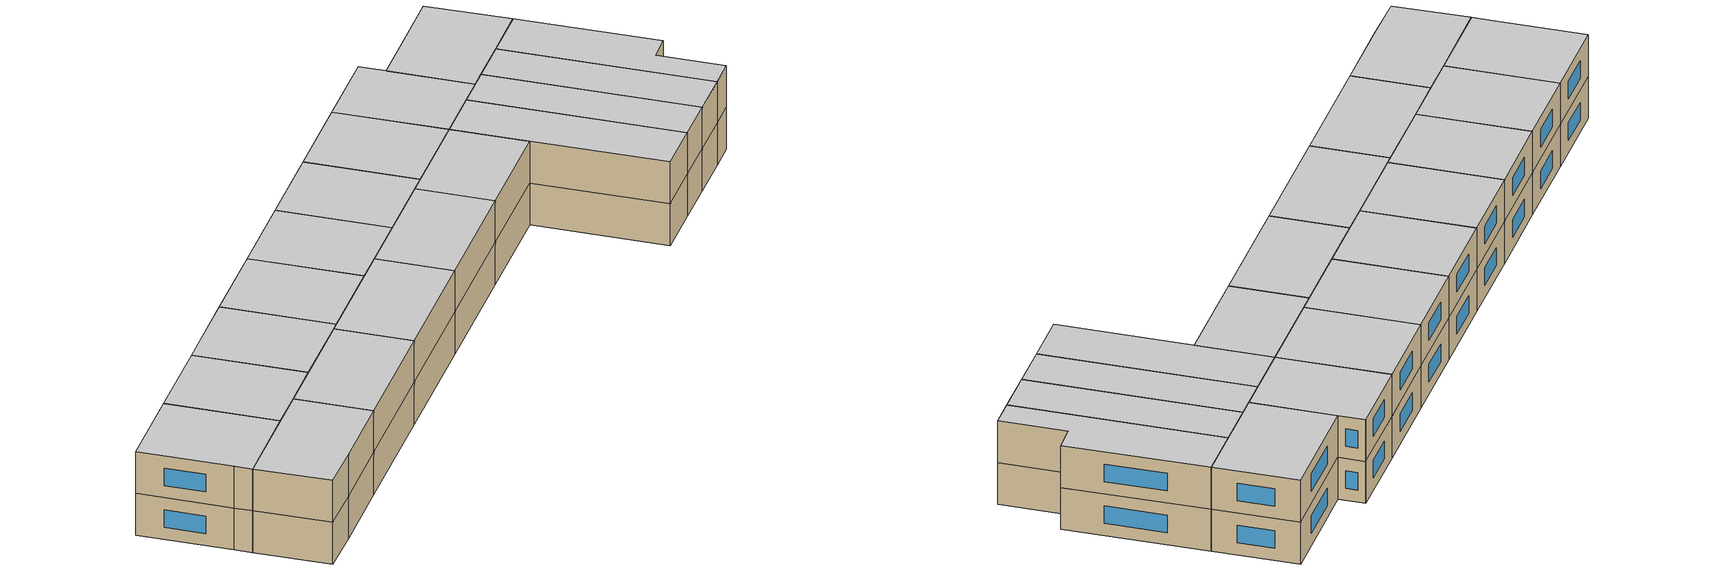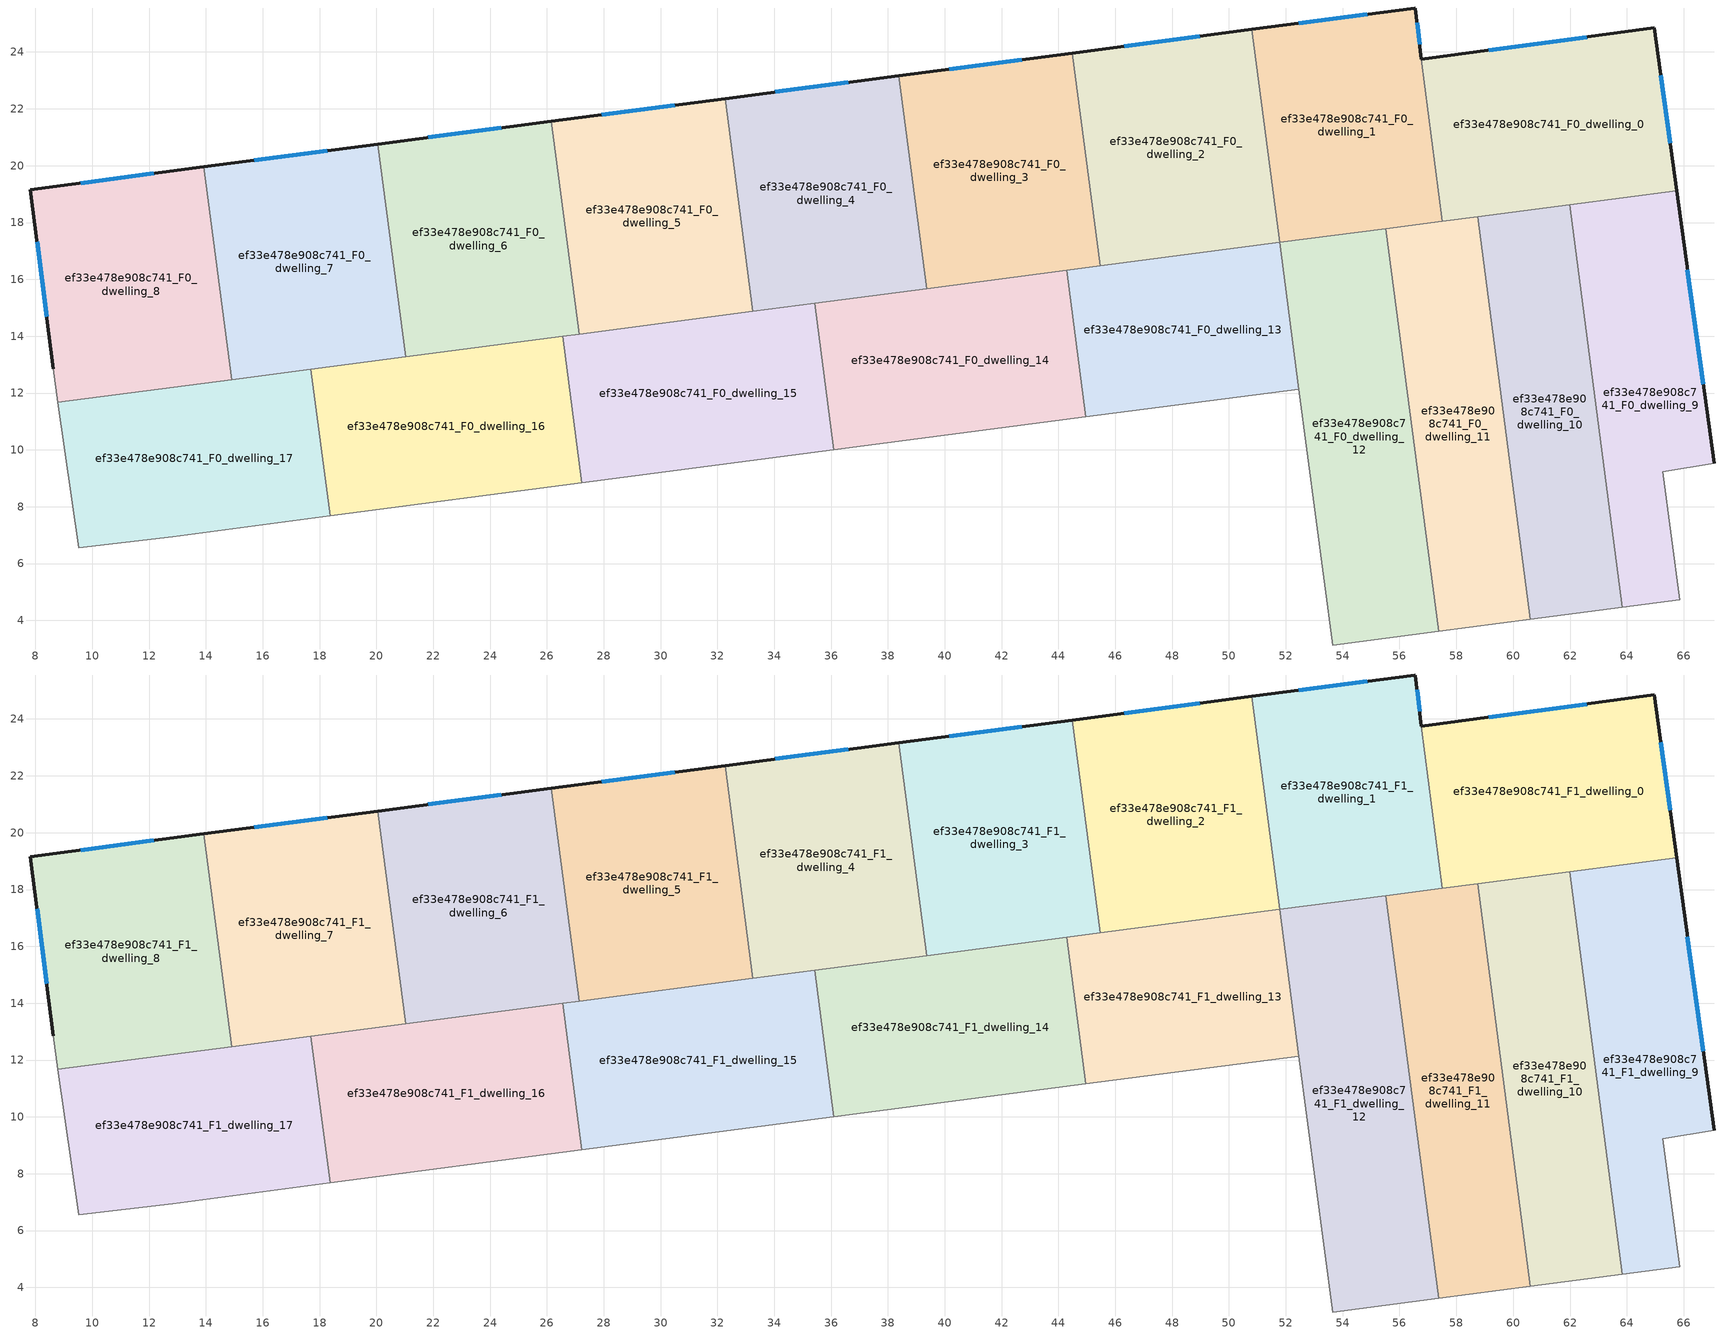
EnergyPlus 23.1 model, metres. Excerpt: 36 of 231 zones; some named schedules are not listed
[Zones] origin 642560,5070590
ef33e478e908c741_F0_dwelling_0
 floor ground (EU_floor_Construction): 64.97,24.84 65.75,19.12 57.51,18.05 56.76,23.75 z0
 wall outside (EU_wall_Construction): 65.75,19.12 64.97,24.84 56.76,23.75 z0:3
 wall to ef33e478e908c741_F0_dwelling_1 (EU_wall_Construction): 56.76,23.75 57.51,18.05 z0:3
 wall to ef33e478e908c741_F0_dwelling_9 (EU_wall_Construction): 61.98,18.63 65.75,19.12 z0:3
 wall to ef33e478e908c741_F0_dwelling_10 (EU_wall_Construction): 58.75,18.21 61.98,18.63 z0:3
 wall to ef33e478e908c741_F0_dwelling_11 (EU_wall_Construction): 57.51,18.05 58.75,18.21 z0:3
 window (EU_Window_Construction): 62.59,24.53 59.14,24.07 / 65.53,20.78 65.2,23.19 z0.87:2.13
ef33e478e908c741_F0_dwelling_1
 floor ground (EU_floor_Construction): 56.56,25.55 56.76,23.75 57.51,18.05 51.78,17.3 50.8,24.79 56.53,25.54 z0
 wall outside (EU_wall_Construction): 56.76,23.75 56.56,25.55 56.53,25.54 50.8,24.79 z0:3
 wall to ef33e478e908c741_F0_dwelling_2 (EU_wall_Construction): 50.8,24.79 51.78,17.3 z0:3
 wall to ef33e478e908c741_F0_dwelling_12 (EU_wall_Construction): 51.78,17.3 55.52,17.79 z0:3
 wall to ef33e478e908c741_F0_dwelling_11 (EU_wall_Construction): 55.52,17.79 57.51,18.05 z0:3
 window (EU_Window_Construction): 54.87,25.33 52.46,25.01 / 56.71,24.27 56.62,25.03 z0.87:2.13
ef33e478e908c741_F0_dwelling_10
 floor ground (EU_floor_Construction): 61.98,18.63 63.84,4.46 60.61,4.04 58.75,18.21 z0
 wall to ef33e478e908c741_F0_dwelling_9 (EU_wall_Construction): 63.84,4.46 61.98,18.63 z0:3
 wall adiabatic (EU_wall_Construction): 60.61,4.04 63.84,4.46 z0:3
 wall to ef33e478e908c741_F0_dwelling_11 (EU_wall_Construction): 58.75,18.21 60.61,4.04 z0:3
ef33e478e908c741_F0_dwelling_11
 floor ground (EU_floor_Construction): 58.75,18.21 60.61,4.04 57.38,3.62 55.52,17.79 z0
 wall adiabatic (EU_wall_Construction): 57.38,3.62 60.61,4.04 z0:3
 wall to ef33e478e908c741_F0_dwelling_12 (EU_wall_Construction): 55.52,17.79 57.38,3.62 z0:3
ef33e478e908c741_F0_dwelling_12
 floor ground (EU_floor_Construction): 55.52,17.79 57.38,3.62 53.66,3.13 52.46,12.14 51.78,17.3 z0
 wall adiabatic (EU_wall_Construction): 52.46,12.14 53.66,3.13 57.38,3.62 z0:3
 wall to ef33e478e908c741_F0_dwelling_13 (EU_wall_Construction): 51.78,17.3 52.46,12.14 z0:3
ef33e478e908c741_F0_dwelling_13
 floor ground (EU_floor_Construction): 51.78,17.3 52.46,12.14 44.96,11.16 44.29,16.32 z0
 wall adiabatic (EU_wall_Construction): 44.96,11.16 52.46,12.14 z0:3
 wall to ef33e478e908c741_F0_dwelling_14 (EU_wall_Construction): 44.29,16.32 44.96,11.16 z0:3
 wall to ef33e478e908c741_F0_dwelling_2 (EU_wall_Construction): 51.78,17.3 45.47,16.47 z0:3
 wall to ef33e478e908c741_F0_dwelling_3 (EU_wall_Construction): 45.47,16.47 44.29,16.32 z0:3
ef33e478e908c741_F0_dwelling_14
 floor ground (EU_floor_Construction): 44.29,16.32 44.96,11.16 36.1,10 35.42,15.16 z0
 wall adiabatic (EU_wall_Construction): 36.1,10 44.96,11.16 z0:3
 wall to ef33e478e908c741_F0_dwelling_15 (EU_wall_Construction): 35.42,15.16 36.1,10 z0:3
 wall to ef33e478e908c741_F0_dwelling_3 (EU_wall_Construction): 44.29,16.32 39.36,15.67 z0:3
 wall to ef33e478e908c741_F0_dwelling_4 (EU_wall_Construction): 39.36,15.67 35.42,15.16 z0:3
ef33e478e908c741_F0_dwelling_15
 floor ground (EU_floor_Construction): 35.42,15.16 36.1,10 27.23,8.83 26.56,14 z0
 wall adiabatic (EU_wall_Construction): 27.23,8.83 36.1,10 z0:3
 wall to ef33e478e908c741_F0_dwelling_16 (EU_wall_Construction): 26.56,14 27.23,8.83 z0:3
 wall to ef33e478e908c741_F0_dwelling_5 (EU_wall_Construction): 33.25,14.87 27.14,14.07 z0:3
 wall to ef33e478e908c741_F0_dwelling_6 (EU_wall_Construction): 27.14,14.07 26.56,14 z0:3
 wall to ef33e478e908c741_F0_dwelling_4 (EU_wall_Construction): 35.42,15.16 33.25,14.87 z0:3
ef33e478e908c741_F0_dwelling_16
 floor ground (EU_floor_Construction): 26.56,14 27.23,8.83 18.37,7.67 17.69,12.84 z0
 wall adiabatic (EU_wall_Construction): 18.37,7.67 27.23,8.83 z0:3
 wall to ef33e478e908c741_F0_dwelling_17 (EU_wall_Construction): 17.69,12.84 18.37,7.67 z0:3
 wall to ef33e478e908c741_F0_dwelling_6 (EU_wall_Construction): 26.56,14 21.02,13.27 z0:3
 wall to ef33e478e908c741_F0_dwelling_7 (EU_wall_Construction): 21.02,13.27 17.69,12.84 z0:3
ef33e478e908c741_F0_dwelling_17
 floor ground (EU_floor_Construction): 17.69,12.84 18.37,7.67 12.83,6.95 9.53,6.55 8.79,11.67 z0
 wall adiabatic (EU_wall_Construction): 8.79,11.67 9.53,6.55 12.83,6.95 18.37,7.67 z0:3
 wall to ef33e478e908c741_F0_dwelling_8 (EU_wall_Construction): 14.91,12.47 8.79,11.67 z0:3
 wall to ef33e478e908c741_F0_dwelling_7 (EU_wall_Construction): 17.69,12.84 14.91,12.47 z0:3
ef33e478e908c741_F0_dwelling_2
 floor ground (EU_floor_Construction): 50.8,24.79 51.78,17.3 45.47,16.47 44.49,23.96 z0
 wall outside (EU_wall_Construction): 50.8,24.79 44.49,23.96 z0:3
 wall to ef33e478e908c741_F0_dwelling_3 (EU_wall_Construction): 44.49,23.96 45.47,16.47 z0:3
 window (EU_Window_Construction): 48.97,24.55 46.32,24.2 z0.87:2.13
ef33e478e908c741_F0_dwelling_3
 floor ground (EU_floor_Construction): 44.49,23.96 45.47,16.47 39.36,15.67 38.38,23.16 z0
 wall outside (EU_wall_Construction): 44.49,23.96 38.38,23.16 z0:3
 wall to ef33e478e908c741_F0_dwelling_4 (EU_wall_Construction): 38.38,23.16 39.36,15.67 z0:3
 window (EU_Window_Construction): 42.72,23.73 40.15,23.4 z0.87:2.13
ef33e478e908c741_F0_dwelling_4
 floor ground (EU_floor_Construction): 38.38,23.16 39.36,15.67 33.25,14.87 32.27,22.36 z0
 wall outside (EU_wall_Construction): 38.38,23.16 32.27,22.36 z0:3
 wall to ef33e478e908c741_F0_dwelling_5 (EU_wall_Construction): 32.27,22.36 33.25,14.87 z0:3
 window (EU_Window_Construction): 36.61,22.93 34.04,22.59 z0.87:2.13
ef33e478e908c741_F0_dwelling_5
 floor ground (EU_floor_Construction): 32.27,22.36 33.25,14.87 27.14,14.07 26.16,21.56 z0
 wall outside (EU_wall_Construction): 32.27,22.36 26.16,21.56 z0:3
 wall to ef33e478e908c741_F0_dwelling_6 (EU_wall_Construction): 26.16,21.56 27.14,14.07 z0:3
 window (EU_Window_Construction): 30.5,22.13 27.93,21.79 z0.87:2.13
ef33e478e908c741_F0_dwelling_6
 floor ground (EU_floor_Construction): 26.16,21.56 27.14,14.07 21.02,13.27 20.05,20.76 z0
 wall outside (EU_wall_Construction): 26.16,21.56 20.05,20.76 z0:3
 wall to ef33e478e908c741_F0_dwelling_7 (EU_wall_Construction): 20.05,20.76 21.02,13.27 z0:3
 window (EU_Window_Construction): 24.39,21.33 21.82,20.99 z0.87:2.13
ef33e478e908c741_F0_dwelling_7
 floor ground (EU_floor_Construction): 20.05,20.76 21.02,13.27 14.91,12.47 13.93,19.96 z0
 wall outside (EU_wall_Construction): 20.05,20.76 13.93,19.96 z0:3
 wall to ef33e478e908c741_F0_dwelling_8 (EU_wall_Construction): 13.93,19.96 14.91,12.47 z0:3
 window (EU_Window_Construction): 18.27,20.53 15.7,20.19 z0.87:2.13
ef33e478e908c741_F0_dwelling_8
 floor ground (EU_floor_Construction): 13.93,19.96 14.91,12.47 8.79,11.67 8.63,12.85 7.83,19.16 z0
 wall outside (EU_wall_Construction): 13.93,19.96 7.83,19.16 8.63,12.85 z0:3
 wall adiabatic (EU_wall_Construction): 8.63,12.85 8.79,11.67 z0:3
 window (EU_Window_Construction): 12.16,19.73 9.6,19.39 / 8.06,17.33 8.39,14.68 z0.87:2.13
ef33e478e908c741_F0_dwelling_9
 floor ground (EU_floor_Construction): 65.75,19.12 67.07,9.53 65.27,9.23 65.86,4.73 63.84,4.46 61.98,18.63 z0
 wall outside (EU_wall_Construction): 67.07,9.53 65.75,19.12 z0:3
 wall adiabatic (EU_wall_Construction): 63.84,4.46 65.86,4.73 65.27,9.23 67.07,9.53 z0:3
 window (EU_Window_Construction): 66.69,12.31 66.13,16.34 z0.87:2.13
ef33e478e908c741_F1_dwelling_0
 floor to ef33e478e908c741_F0_dwelling_0 (EU_floor_Construction): 64.97,24.84 65.75,19.12 57.51,18.05 56.76,23.75 z3
 wall outside (EU_wall_Construction): 65.75,19.12 64.97,24.84 56.76,23.75 z3:6
 wall to ef33e478e908c741_F1_dwelling_1 (EU_wall_Construction): 56.76,23.75 57.51,18.05 z3:6
 wall to ef33e478e908c741_F1_dwelling_9 (EU_wall_Construction): 61.98,18.63 65.75,19.12 z3:6
 wall to ef33e478e908c741_F1_dwelling_10 (EU_wall_Construction): 58.75,18.21 61.98,18.63 z3:6
 wall to ef33e478e908c741_F1_dwelling_11 (EU_wall_Construction): 57.51,18.05 58.75,18.21 z3:6
 window (EU_Window_Construction): 62.59,24.53 59.14,24.07 / 65.53,20.78 65.2,23.19 z3.87:5.13
 ceiling to ef33e478e908c741_F2_dwelling_0 (EU_floor_Construction): 65.75,19.12 64.97,24.84 56.76,23.75 57.51,18.05 z6
ef33e478e908c741_F1_dwelling_1
 floor to ef33e478e908c741_F0_dwelling_1 (EU_floor_Construction): 56.56,25.55 56.76,23.75 57.51,18.05 51.78,17.3 50.8,24.79 56.53,25.54 z3
 wall outside (EU_wall_Construction): 56.76,23.75 56.56,25.55 56.53,25.54 50.8,24.79 z3:6
 wall to ef33e478e908c741_F1_dwelling_2 (EU_wall_Construction): 50.8,24.79 51.78,17.3 z3:6
 wall to ef33e478e908c741_F1_dwelling_12 (EU_wall_Construction): 51.78,17.3 55.52,17.79 z3:6
 wall to ef33e478e908c741_F1_dwelling_11 (EU_wall_Construction): 55.52,17.79 57.51,18.05 z3:6
 window (EU_Window_Construction): 54.87,25.33 52.46,25.01 / 56.71,24.27 56.62,25.03 z3.87:5.13
 ceiling to ef33e478e908c741_F2_dwelling_1 (EU_floor_Construction): 57.51,18.05 56.76,23.75 56.56,25.55 56.53,25.54 50.8,24.79 51.78,17.3 z6
ef33e478e908c741_F1_dwelling_10
 floor to ef33e478e908c741_F0_dwelling_10 (EU_floor_Construction): 61.98,18.63 63.84,4.46 60.61,4.04 58.75,18.21 z3
 wall to ef33e478e908c741_F1_dwelling_9 (EU_wall_Construction): 63.84,4.46 61.98,18.63 z3:6
 wall adiabatic (EU_wall_Construction): 60.61,4.04 63.84,4.46 z3:6
 wall to ef33e478e908c741_F1_dwelling_11 (EU_wall_Construction): 58.75,18.21 60.61,4.04 z3:6
 ceiling to ef33e478e908c741_F2_dwelling_10 (EU_floor_Construction): 63.84,4.46 61.98,18.63 58.75,18.21 60.61,4.04 z6
ef33e478e908c741_F1_dwelling_11
 floor to ef33e478e908c741_F0_dwelling_11 (EU_floor_Construction): 58.75,18.21 60.61,4.04 57.38,3.62 55.52,17.79 z3
 wall adiabatic (EU_wall_Construction): 57.38,3.62 60.61,4.04 z3:6
 wall to ef33e478e908c741_F1_dwelling_12 (EU_wall_Construction): 55.52,17.79 57.38,3.62 z3:6
 ceiling to ef33e478e908c741_F2_dwelling_11 (EU_floor_Construction): 60.61,4.04 58.75,18.21 55.52,17.79 57.38,3.62 z6
ef33e478e908c741_F1_dwelling_12
 floor to ef33e478e908c741_F0_dwelling_12 (EU_floor_Construction): 55.52,17.79 57.38,3.62 53.66,3.13 52.46,12.14 51.78,17.3 z3
 wall adiabatic (EU_wall_Construction): 52.46,12.14 53.66,3.13 57.38,3.62 z3:6
 wall to ef33e478e908c741_F1_dwelling_13 (EU_wall_Construction): 51.78,17.3 52.46,12.14 z3:6
 ceiling to ef33e478e908c741_F2_dwelling_12 (EU_floor_Construction): 57.38,3.62 55.52,17.79 51.78,17.3 52.46,12.14 53.66,3.13 z6
ef33e478e908c741_F1_dwelling_13
 floor to ef33e478e908c741_F0_dwelling_13 (EU_floor_Construction): 51.78,17.3 52.46,12.14 44.96,11.16 44.29,16.32 z3
 wall adiabatic (EU_wall_Construction): 44.96,11.16 52.46,12.14 z3:6
 wall to ef33e478e908c741_F1_dwelling_14 (EU_wall_Construction): 44.29,16.32 44.96,11.16 z3:6
 wall to ef33e478e908c741_F1_dwelling_2 (EU_wall_Construction): 51.78,17.3 45.47,16.47 z3:6
 wall to ef33e478e908c741_F1_dwelling_3 (EU_wall_Construction): 45.47,16.47 44.29,16.32 z3:6
 ceiling to ef33e478e908c741_F2_dwelling_13 (EU_floor_Construction): 52.46,12.14 51.78,17.3 44.29,16.32 44.96,11.16 z6
ef33e478e908c741_F1_dwelling_14
 floor to ef33e478e908c741_F0_dwelling_14 (EU_floor_Construction): 44.29,16.32 44.96,11.16 36.1,10 35.42,15.16 z3
 wall adiabatic (EU_wall_Construction): 36.1,10 44.96,11.16 z3:6
 wall to ef33e478e908c741_F1_dwelling_15 (EU_wall_Construction): 35.42,15.16 36.1,10 z3:6
 wall to ef33e478e908c741_F1_dwelling_3 (EU_wall_Construction): 44.29,16.32 39.36,15.67 z3:6
 wall to ef33e478e908c741_F1_dwelling_4 (EU_wall_Construction): 39.36,15.67 35.42,15.16 z3:6
 ceiling to ef33e478e908c741_F2_dwelling_14 (EU_floor_Construction): 44.96,11.16 44.29,16.32 35.42,15.16 36.1,10 z6
ef33e478e908c741_F1_dwelling_15
 floor to ef33e478e908c741_F0_dwelling_15 (EU_floor_Construction): 35.42,15.16 36.1,10 27.23,8.83 26.56,14 z3
 wall adiabatic (EU_wall_Construction): 27.23,8.83 36.1,10 z3:6
 wall to ef33e478e908c741_F1_dwelling_16 (EU_wall_Construction): 26.56,14 27.23,8.83 z3:6
 wall to ef33e478e908c741_F1_dwelling_5 (EU_wall_Construction): 33.25,14.87 27.14,14.07 z3:6
 wall to ef33e478e908c741_F1_dwelling_6 (EU_wall_Construction): 27.14,14.07 26.56,14 z3:6
 wall to ef33e478e908c741_F1_dwelling_4 (EU_wall_Construction): 35.42,15.16 33.25,14.87 z3:6
 ceiling to ef33e478e908c741_F2_dwelling_15 (EU_floor_Construction): 36.1,10 35.42,15.16 26.56,14 27.23,8.83 z6
ef33e478e908c741_F1_dwelling_16
 floor to ef33e478e908c741_F0_dwelling_16 (EU_floor_Construction): 26.56,14 27.23,8.83 18.37,7.67 17.69,12.84 z3
 wall adiabatic (EU_wall_Construction): 18.37,7.67 27.23,8.83 z3:6
 wall to ef33e478e908c741_F1_dwelling_17 (EU_wall_Construction): 17.69,12.84 18.37,7.67 z3:6
 wall to ef33e478e908c741_F1_dwelling_6 (EU_wall_Construction): 26.56,14 21.02,13.27 z3:6
 wall to ef33e478e908c741_F1_dwelling_7 (EU_wall_Construction): 21.02,13.27 17.69,12.84 z3:6
 ceiling to ef33e478e908c741_F2_dwelling_16 (EU_floor_Construction): 27.23,8.83 26.56,14 17.69,12.84 18.37,7.67 z6
ef33e478e908c741_F1_dwelling_17
 floor to ef33e478e908c741_F0_dwelling_17 (EU_floor_Construction): 17.69,12.84 18.37,7.67 12.83,6.95 9.53,6.55 8.79,11.67 z3
 wall adiabatic (EU_wall_Construction): 8.79,11.67 9.53,6.55 12.83,6.95 18.37,7.67 z3:6
 wall to ef33e478e908c741_F1_dwelling_8 (EU_wall_Construction): 14.91,12.47 8.79,11.67 z3:6
 wall to ef33e478e908c741_F1_dwelling_7 (EU_wall_Construction): 17.69,12.84 14.91,12.47 z3:6
 ceiling to ef33e478e908c741_F2_dwelling_17 (EU_floor_Construction): 18.37,7.67 17.69,12.84 8.79,11.67 9.53,6.55 12.83,6.95 z6
ef33e478e908c741_F1_dwelling_2
 floor to ef33e478e908c741_F0_dwelling_2 (EU_floor_Construction): 50.8,24.79 51.78,17.3 45.47,16.47 44.49,23.96 z3
 wall outside (EU_wall_Construction): 50.8,24.79 44.49,23.96 z3:6
 wall to ef33e478e908c741_F1_dwelling_3 (EU_wall_Construction): 44.49,23.96 45.47,16.47 z3:6
 window (EU_Window_Construction): 48.97,24.55 46.32,24.2 z3.87:5.13
 ceiling to ef33e478e908c741_F2_dwelling_2 (EU_floor_Construction): 51.78,17.3 50.8,24.79 44.49,23.96 45.47,16.47 z6
ef33e478e908c741_F1_dwelling_3
 floor to ef33e478e908c741_F0_dwelling_3 (EU_floor_Construction): 44.49,23.96 45.47,16.47 39.36,15.67 38.38,23.16 z3
 wall outside (EU_wall_Construction): 44.49,23.96 38.38,23.16 z3:6
 wall to ef33e478e908c741_F1_dwelling_4 (EU_wall_Construction): 38.38,23.16 39.36,15.67 z3:6
 window (EU_Window_Construction): 42.72,23.73 40.15,23.4 z3.87:5.13
 ceiling to ef33e478e908c741_F2_dwelling_3 (EU_floor_Construction): 45.47,16.47 44.49,23.96 38.38,23.16 39.36,15.67 z6
ef33e478e908c741_F1_dwelling_4
 floor to ef33e478e908c741_F0_dwelling_4 (EU_floor_Construction): 38.38,23.16 39.36,15.67 33.25,14.87 32.27,22.36 z3
 wall outside (EU_wall_Construction): 38.38,23.16 32.27,22.36 z3:6
 wall to ef33e478e908c741_F1_dwelling_5 (EU_wall_Construction): 32.27,22.36 33.25,14.87 z3:6
 window (EU_Window_Construction): 36.61,22.93 34.04,22.59 z3.87:5.13
 ceiling to ef33e478e908c741_F2_dwelling_4 (EU_floor_Construction): 39.36,15.67 38.38,23.16 32.27,22.36 33.25,14.87 z6
ef33e478e908c741_F1_dwelling_5
 floor to ef33e478e908c741_F0_dwelling_5 (EU_floor_Construction): 32.27,22.36 33.25,14.87 27.14,14.07 26.16,21.56 z3
 wall outside (EU_wall_Construction): 32.27,22.36 26.16,21.56 z3:6
 wall to ef33e478e908c741_F1_dwelling_6 (EU_wall_Construction): 26.16,21.56 27.14,14.07 z3:6
 window (EU_Window_Construction): 30.5,22.13 27.93,21.79 z3.87:5.13
 ceiling to ef33e478e908c741_F2_dwelling_5 (EU_floor_Construction): 33.25,14.87 32.27,22.36 26.16,21.56 27.14,14.07 z6
ef33e478e908c741_F1_dwelling_6
 floor to ef33e478e908c741_F0_dwelling_6 (EU_floor_Construction): 26.16,21.56 27.14,14.07 21.02,13.27 20.05,20.76 z3
 wall outside (EU_wall_Construction): 26.16,21.56 20.05,20.76 z3:6
 wall to ef33e478e908c741_F1_dwelling_7 (EU_wall_Construction): 20.05,20.76 21.02,13.27 z3:6
 window (EU_Window_Construction): 24.39,21.33 21.82,20.99 z3.87:5.13
 ceiling to ef33e478e908c741_F2_dwelling_6 (EU_floor_Construction): 27.14,14.07 26.16,21.56 20.05,20.76 21.02,13.27 z6
ef33e478e908c741_F1_dwelling_7
 floor to ef33e478e908c741_F0_dwelling_7 (EU_floor_Construction): 20.05,20.76 21.02,13.27 14.91,12.47 13.93,19.96 z3
 wall outside (EU_wall_Construction): 20.05,20.76 13.93,19.96 z3:6
 wall to ef33e478e908c741_F1_dwelling_8 (EU_wall_Construction): 13.93,19.96 14.91,12.47 z3:6
 window (EU_Window_Construction): 18.27,20.53 15.7,20.19 z3.87:5.13
 ceiling to ef33e478e908c741_F2_dwelling_7 (EU_floor_Construction): 21.02,13.27 20.05,20.76 13.93,19.96 14.91,12.47 z6
ef33e478e908c741_F1_dwelling_8
 floor to ef33e478e908c741_F0_dwelling_8 (EU_floor_Construction): 13.93,19.96 14.91,12.47 8.79,11.67 8.63,12.85 7.83,19.16 z3
 wall outside (EU_wall_Construction): 13.93,19.96 7.83,19.16 8.63,12.85 z3:6
 wall adiabatic (EU_wall_Construction): 8.63,12.85 8.79,11.67 z3:6
 window (EU_Window_Construction): 12.16,19.73 9.6,19.39 / 8.06,17.33 8.39,14.68 z3.87:5.13
 ceiling to ef33e478e908c741_F2_dwelling_8 (EU_floor_Construction): 14.91,12.47 13.93,19.96 7.83,19.16 8.63,12.85 8.79,11.67 z6
ef33e478e908c741_F1_dwelling_9
 floor to ef33e478e908c741_F0_dwelling_9 (EU_floor_Construction): 65.75,19.12 67.07,9.53 65.27,9.23 65.86,4.73 63.84,4.46 61.98,18.63 z3
 wall outside (EU_wall_Construction): 67.07,9.53 65.75,19.12 z3:6
 wall adiabatic (EU_wall_Construction): 63.84,4.46 65.86,4.73 65.27,9.23 67.07,9.53 z3:6
 window (EU_Window_Construction): 66.69,12.31 66.13,16.34 z3.87:5.13
 ceiling to ef33e478e908c741_F2_dwelling_9 (EU_floor_Construction): 65.86,4.73 65.27,9.23 67.07,9.53 65.75,19.12 61.98,18.63 63.84,4.46 z6
[Building]
EU S2 Campaign: North Axis=0; Terrain=City; Solar Distribution=FullExterior
[Site:Location]
Lyon-Bron: Latitude=45.75; Longitude=5; Time Zone=1; Elevation=198
[SizingPeriod:WeatherFileDays]
AnnualSizingPeriod: Begin Month=1; Begin Day of Month=1; End Month=12; End Day of Month=31; Day of Week for Start Day=Monday; Use Weather File Daylight Saving Period=No; Use Weather File Rain and Snow Indicators=No
[MATERIAL]
EU_InternalMass_Material: Roughness=MediumRough; Thickness=0.1; Conductivity=1; Density=1800; Specific Heat=900; Thermal Absorptance=0.9; Solar Absorptance=0.7; Visible Absorptance=0.7
[MATERIAL:NOMASS] Roughness=MediumRough; Thermal Absorptance=0.9; Solar Absorptance=0.7; Visible Absorptance=0.7
Name | Thermal Resistance
EU_wall_NoMass | 1.15691
EU_floor_NoMass | 1.78277
[WINDOWMATERIAL:SIMPLEGLAZINGSYSTEM]
EU_Window_SimpleGlazing: UFactor=2.71266; Solar Heat Gain Coefficient=0.75; Visible Transmittance=0.75
[CONSTRUCTION]
EU_wall_Construction: EU_wall_NoMass
EU_floor_Construction: EU_floor_NoMass
EU_Window_Construction: EU_Window_SimpleGlazing
EU_InternalMass_Construction: EU_InternalMass_Material
[ZONE] Type=1; Multiplier=1; Ceiling Height=autocalculate; Floor Area=autocalculate; Part of Total Floor Area=Yes
Name | Volume
ef33e478e908c741_F0_dwelling_0; ef33e478e908c741_F1_dwelling_0 | 143.422
ef33e478e908c741_F0_dwelling_1; ef33e478e908c741_F1_dwelling_1 | 131.086
ef33e478e908c741_F0_dwelling_10; ef33e478e908c741_F1_dwelling_10 | 139.622
ef33e478e908c741_F0_dwelling_11; ef33e478e908c741_F1_dwelling_11 | 139.666
ef33e478e908c741_F0_dwelling_12; ef33e478e908c741_F1_dwelling_12 | 161.384
ef33e478e908c741_F0_dwelling_13; ef33e478e908c741_F1_dwelling_13 | 117.94
ef33e478e908c741_F0_dwelling_14; ef33e478e908c741_F1_dwelling_14 | 139.639
ef33e478e908c741_F0_dwelling_15; ef33e478e908c741_F1_dwelling_15 | 139.651
ef33e478e908c741_F0_dwelling_16; ef33e478e908c741_F1_dwelling_16 | 139.64
ef33e478e908c741_F0_dwelling_17; ef33e478e908c741_F1_dwelling_17 | 139.644
ef33e478e908c741_F0_dwelling_2; ef33e478e908c741_F1_dwelling_2 | 144.415
ef33e478e908c741_F0_dwelling_3; ef33e478e908c741_F1_dwelling_3 | 139.658
ef33e478e908c741_F0_dwelling_4; ef33e478e908c741_F1_dwelling_4 | 139.632
ef33e478e908c741_F0_dwelling_5; ef33e478e908c741_F1_dwelling_5 | 139.638
ef33e478e908c741_F0_dwelling_6; ef33e478e908c741_F1_dwelling_6; ef33e478e908c741_F0_dwelling_7; ef33e478e908c741_F1_dwelling_7 | 139.646
ef33e478e908c741_F0_dwelling_8; ef33e478e908c741_F1_dwelling_8 | 139.653
ef33e478e908c741_F0_dwelling_9; ef33e478e908c741_F1_dwelling_9 | 139.655
[INTERNALMASS] Construction=EU_InternalMass_Construction
Name | Zone or ZoneList | Surface Area
ef33e478e908c741_F0_dwelling_0_EU_InternalMass | ef33e478e908c741_F0_dwelling_0 | 47.8076
ef33e478e908c741_F0_dwelling_1_EU_InternalMass | ef33e478e908c741_F0_dwelling_1 | 43.6956
ef33e478e908c741_F0_dwelling_2_EU_InternalMass | ef33e478e908c741_F0_dwelling_2 | 48.1387
ef33e478e908c741_F0_dwelling_3_EU_InternalMass | ef33e478e908c741_F0_dwelling_3 | 46.5526
ef33e478e908c741_F0_dwelling_4_EU_InternalMass | ef33e478e908c741_F0_dwelling_4 | 46.5438
ef33e478e908c741_F0_dwelling_5_EU_InternalMass | ef33e478e908c741_F0_dwelling_5 | 46.5459
ef33e478e908c741_F0_dwelling_6_EU_InternalMass | ef33e478e908c741_F0_dwelling_6 | 46.5487
ef33e478e908c741_F0_dwelling_7_EU_InternalMass | ef33e478e908c741_F0_dwelling_7 | 46.5488
ef33e478e908c741_F0_dwelling_8_EU_InternalMass | ef33e478e908c741_F0_dwelling_8 | 46.5511
ef33e478e908c741_F0_dwelling_9_EU_InternalMass | ef33e478e908c741_F0_dwelling_9 | 46.5516
ef33e478e908c741_F0_dwelling_10_EU_InternalMass | ef33e478e908c741_F0_dwelling_10 | 46.5407
ef33e478e908c741_F0_dwelling_11_EU_InternalMass | ef33e478e908c741_F0_dwelling_11 | 46.5549
ef33e478e908c741_F0_dwelling_12_EU_InternalMass | ef33e478e908c741_F0_dwelling_12 | 53.7947
ef33e478e908c741_F0_dwelling_13_EU_InternalMass | ef33e478e908c741_F0_dwelling_13 | 39.3134
ef33e478e908c741_F0_dwelling_14_EU_InternalMass | ef33e478e908c741_F0_dwelling_14 | 46.5467
ef33e478e908c741_F0_dwelling_15_EU_InternalMass | ef33e478e908c741_F0_dwelling_15 | 46.55
ef33e478e908c741_F0_dwelling_16_EU_InternalMass | ef33e478e908c741_F0_dwelling_16 | 46.5464
ef33e478e908c741_F0_dwelling_17_EU_InternalMass | ef33e478e908c741_F0_dwelling_17 | 46.5485
ef33e478e908c741_F1_dwelling_0_EU_InternalMass | ef33e478e908c741_F1_dwelling_0 | 47.8076
ef33e478e908c741_F1_dwelling_1_EU_InternalMass | ef33e478e908c741_F1_dwelling_1 | 43.6956
ef33e478e908c741_F1_dwelling_2_EU_InternalMass | ef33e478e908c741_F1_dwelling_2 | 48.1387
ef33e478e908c741_F1_dwelling_3_EU_InternalMass | ef33e478e908c741_F1_dwelling_3 | 46.5526
ef33e478e908c741_F1_dwelling_4_EU_InternalMass | ef33e478e908c741_F1_dwelling_4 | 46.5438
ef33e478e908c741_F1_dwelling_5_EU_InternalMass | ef33e478e908c741_F1_dwelling_5 | 46.5459
ef33e478e908c741_F1_dwelling_6_EU_InternalMass | ef33e478e908c741_F1_dwelling_6 | 46.5487
ef33e478e908c741_F1_dwelling_7_EU_InternalMass | ef33e478e908c741_F1_dwelling_7 | 46.5488
ef33e478e908c741_F1_dwelling_8_EU_InternalMass | ef33e478e908c741_F1_dwelling_8 | 46.5511
ef33e478e908c741_F1_dwelling_9_EU_InternalMass | ef33e478e908c741_F1_dwelling_9 | 46.5516
ef33e478e908c741_F1_dwelling_10_EU_InternalMass | ef33e478e908c741_F1_dwelling_10 | 46.5407
ef33e478e908c741_F1_dwelling_11_EU_InternalMass | ef33e478e908c741_F1_dwelling_11 | 46.5549
ef33e478e908c741_F1_dwelling_12_EU_InternalMass | ef33e478e908c741_F1_dwelling_12 | 53.7947
ef33e478e908c741_F1_dwelling_13_EU_InternalMass | ef33e478e908c741_F1_dwelling_13 | 39.3134
ef33e478e908c741_F1_dwelling_14_EU_InternalMass | ef33e478e908c741_F1_dwelling_14 | 46.5467
ef33e478e908c741_F1_dwelling_15_EU_InternalMass | ef33e478e908c741_F1_dwelling_15 | 46.55
ef33e478e908c741_F1_dwelling_16_EU_InternalMass | ef33e478e908c741_F1_dwelling_16 | 46.5464
ef33e478e908c741_F1_dwelling_17_EU_InternalMass | ef33e478e908c741_F1_dwelling_17 | 46.5485
[OTHEREQUIPMENT] Fuel Type=Electricity; Design Level Calculation Method=Watts/Area; Power per Zone Floor Area=1; Fraction Latent=0; Fraction Radiant=0; Fraction Lost=0; Carbon Dioxide Generation Rate=0; EndUse Subcategory=EU_Step8_InternalGains
Name | Zone or ZoneList or Space or SpaceList | Schedule
EU_Step8_InternalGain_ef33e478e908c741_F0_dwelling_0_f000 | ef33e478e908c741_F0_dwelling_0 | EU_Step8_GainSchedule_ef33e478e908c741_F0_dwelling_0_f000
EU_Step8_InternalGain_ef33e478e908c741_F0_dwelling_1_f000 | ef33e478e908c741_F0_dwelling_1 | EU_Step8_GainSchedule_ef33e478e908c741_F0_dwelling_1_f000
EU_Step8_InternalGain_ef33e478e908c741_F0_dwelling_2_f000 | ef33e478e908c741_F0_dwelling_2 | EU_Step8_GainSchedule_ef33e478e908c741_F0_dwelling_2_f000
EU_Step8_InternalGain_ef33e478e908c741_F0_dwelling_3_f000 | ef33e478e908c741_F0_dwelling_3 | EU_Step8_GainSchedule_ef33e478e908c741_F0_dwelling_3_f000
EU_Step8_InternalGain_ef33e478e908c741_F0_dwelling_4_f000 | ef33e478e908c741_F0_dwelling_4 | EU_Step8_GainSchedule_ef33e478e908c741_F0_dwelling_4_f000
EU_Step8_InternalGain_ef33e478e908c741_F0_dwelling_5_f000 | ef33e478e908c741_F0_dwelling_5 | EU_Step8_GainSchedule_ef33e478e908c741_F0_dwelling_5_f000
EU_Step8_InternalGain_ef33e478e908c741_F0_dwelling_6_f000 | ef33e478e908c741_F0_dwelling_6 | EU_Step8_GainSchedule_ef33e478e908c741_F0_dwelling_6_f000
EU_Step8_InternalGain_ef33e478e908c741_F0_dwelling_7_f000 | ef33e478e908c741_F0_dwelling_7 | EU_Step8_GainSchedule_ef33e478e908c741_F0_dwelling_7_f000
EU_Step8_InternalGain_ef33e478e908c741_F0_dwelling_8_f000 | ef33e478e908c741_F0_dwelling_8 | EU_Step8_GainSchedule_ef33e478e908c741_F0_dwelling_8_f000
EU_Step8_InternalGain_ef33e478e908c741_F0_dwelling_9_f000 | ef33e478e908c741_F0_dwelling_9 | EU_Step8_GainSchedule_ef33e478e908c741_F0_dwelling_9_f000
EU_Step8_InternalGain_ef33e478e908c741_F0_dwelling_10_f000 | ef33e478e908c741_F0_dwelling_10 | EU_Step8_GainSchedule_ef33e478e908c741_F0_dwelling_10_f000
EU_Step8_InternalGain_ef33e478e908c741_F0_dwelling_11_f000 | ef33e478e908c741_F0_dwelling_11 | EU_Step8_GainSchedule_ef33e478e908c741_F0_dwelling_11_f000
EU_Step8_InternalGain_ef33e478e908c741_F0_dwelling_12_f000 | ef33e478e908c741_F0_dwelling_12 | EU_Step8_GainSchedule_ef33e478e908c741_F0_dwelling_12_f000
EU_Step8_InternalGain_ef33e478e908c741_F0_dwelling_13_f000 | ef33e478e908c741_F0_dwelling_13 | EU_Step8_GainSchedule_ef33e478e908c741_F0_dwelling_13_f000
EU_Step8_InternalGain_ef33e478e908c741_F0_dwelling_14_f000 | ef33e478e908c741_F0_dwelling_14 | EU_Step8_GainSchedule_ef33e478e908c741_F0_dwelling_14_f000
EU_Step8_InternalGain_ef33e478e908c741_F0_dwelling_15_f000 | ef33e478e908c741_F0_dwelling_15 | EU_Step8_GainSchedule_ef33e478e908c741_F0_dwelling_15_f000
EU_Step8_InternalGain_ef33e478e908c741_F0_dwelling_16_f000 | ef33e478e908c741_F0_dwelling_16 | EU_Step8_GainSchedule_ef33e478e908c741_F0_dwelling_16_f000
EU_Step8_InternalGain_ef33e478e908c741_F0_dwelling_17_f000 | ef33e478e908c741_F0_dwelling_17 | EU_Step8_GainSchedule_ef33e478e908c741_F0_dwelling_17_f000
EU_Step8_InternalGain_ef33e478e908c741_F1_dwelling_0_f000 | ef33e478e908c741_F1_dwelling_0 | EU_Step8_GainSchedule_ef33e478e908c741_F1_dwelling_0_f000
EU_Step8_InternalGain_ef33e478e908c741_F1_dwelling_1_f000 | ef33e478e908c741_F1_dwelling_1 | EU_Step8_GainSchedule_ef33e478e908c741_F1_dwelling_1_f000
EU_Step8_InternalGain_ef33e478e908c741_F1_dwelling_2_f000 | ef33e478e908c741_F1_dwelling_2 | EU_Step8_GainSchedule_ef33e478e908c741_F1_dwelling_2_f000
EU_Step8_InternalGain_ef33e478e908c741_F1_dwelling_3_f000 | ef33e478e908c741_F1_dwelling_3 | EU_Step8_GainSchedule_ef33e478e908c741_F1_dwelling_3_f000
EU_Step8_InternalGain_ef33e478e908c741_F1_dwelling_4_f000 | ef33e478e908c741_F1_dwelling_4 | EU_Step8_GainSchedule_ef33e478e908c741_F1_dwelling_4_f000
EU_Step8_InternalGain_ef33e478e908c741_F1_dwelling_5_f000 | ef33e478e908c741_F1_dwelling_5 | EU_Step8_GainSchedule_ef33e478e908c741_F1_dwelling_5_f000
EU_Step8_InternalGain_ef33e478e908c741_F1_dwelling_6_f000 | ef33e478e908c741_F1_dwelling_6 | EU_Step8_GainSchedule_ef33e478e908c741_F1_dwelling_6_f000
EU_Step8_InternalGain_ef33e478e908c741_F1_dwelling_7_f000 | ef33e478e908c741_F1_dwelling_7 | EU_Step8_GainSchedule_ef33e478e908c741_F1_dwelling_7_f000
EU_Step8_InternalGain_ef33e478e908c741_F1_dwelling_8_f000 | ef33e478e908c741_F1_dwelling_8 | EU_Step8_GainSchedule_ef33e478e908c741_F1_dwelling_8_f000
EU_Step8_InternalGain_ef33e478e908c741_F1_dwelling_9_f000 | ef33e478e908c741_F1_dwelling_9 | EU_Step8_GainSchedule_ef33e478e908c741_F1_dwelling_9_f000
EU_Step8_InternalGain_ef33e478e908c741_F1_dwelling_10_f000 | ef33e478e908c741_F1_dwelling_10 | EU_Step8_GainSchedule_ef33e478e908c741_F1_dwelling_10_f000
EU_Step8_InternalGain_ef33e478e908c741_F1_dwelling_11_f000 | ef33e478e908c741_F1_dwelling_11 | EU_Step8_GainSchedule_ef33e478e908c741_F1_dwelling_11_f000
EU_Step8_InternalGain_ef33e478e908c741_F1_dwelling_12_f000 | ef33e478e908c741_F1_dwelling_12 | EU_Step8_GainSchedule_ef33e478e908c741_F1_dwelling_12_f000
EU_Step8_InternalGain_ef33e478e908c741_F1_dwelling_13_f000 | ef33e478e908c741_F1_dwelling_13 | EU_Step8_GainSchedule_ef33e478e908c741_F1_dwelling_13_f000
EU_Step8_InternalGain_ef33e478e908c741_F1_dwelling_14_f000 | ef33e478e908c741_F1_dwelling_14 | EU_Step8_GainSchedule_ef33e478e908c741_F1_dwelling_14_f000
EU_Step8_InternalGain_ef33e478e908c741_F1_dwelling_15_f000 | ef33e478e908c741_F1_dwelling_15 | EU_Step8_GainSchedule_ef33e478e908c741_F1_dwelling_15_f000
EU_Step8_InternalGain_ef33e478e908c741_F1_dwelling_16_f000 | ef33e478e908c741_F1_dwelling_16 | EU_Step8_GainSchedule_ef33e478e908c741_F1_dwelling_16_f000
EU_Step8_InternalGain_ef33e478e908c741_F1_dwelling_17_f000 | ef33e478e908c741_F1_dwelling_17 | EU_Step8_GainSchedule_ef33e478e908c741_F1_dwelling_17_f000
[ZONEVENTILATION:DESIGNFLOWRATE] Schedule=EU_AlwaysOn; Design Flow Rate Calculation Method=AirChanges/Hour; Air Changes per Hour=0.551728; Ventilation Type=Natural; Fan Pressure Rise=0; Fan Total Efficiency=1; Constant Term Coefficient=1; Temperature Term Coefficient=0; Velocity Term Coefficient=0; Velocity Squared Term Coefficient=0; Minimum Indoor Temperature=-100; Maximum Indoor Temperature=100; Delta Temperature=-100; Minimum Outdoor Temperature=-100; Maximum Outdoor Temperature=100; Maximum Wind Speed=40
Name | Zone or ZoneList or Space or SpaceList
EU_ConstantAir_ef33e478e908c741_F0_dwelling_0 | ef33e478e908c741_F0_dwelling_0
EU_ConstantAir_ef33e478e908c741_F0_dwelling_1 | ef33e478e908c741_F0_dwelling_1
EU_ConstantAir_ef33e478e908c741_F0_dwelling_2 | ef33e478e908c741_F0_dwelling_2
EU_ConstantAir_ef33e478e908c741_F0_dwelling_3 | ef33e478e908c741_F0_dwelling_3
EU_ConstantAir_ef33e478e908c741_F0_dwelling_4 | ef33e478e908c741_F0_dwelling_4
EU_ConstantAir_ef33e478e908c741_F0_dwelling_5 | ef33e478e908c741_F0_dwelling_5
EU_ConstantAir_ef33e478e908c741_F0_dwelling_6 | ef33e478e908c741_F0_dwelling_6
EU_ConstantAir_ef33e478e908c741_F0_dwelling_7 | ef33e478e908c741_F0_dwelling_7
EU_ConstantAir_ef33e478e908c741_F0_dwelling_8 | ef33e478e908c741_F0_dwelling_8
EU_ConstantAir_ef33e478e908c741_F0_dwelling_9 | ef33e478e908c741_F0_dwelling_9
EU_ConstantAir_ef33e478e908c741_F0_dwelling_10 | ef33e478e908c741_F0_dwelling_10
EU_ConstantAir_ef33e478e908c741_F0_dwelling_11 | ef33e478e908c741_F0_dwelling_11
EU_ConstantAir_ef33e478e908c741_F0_dwelling_12 | ef33e478e908c741_F0_dwelling_12
EU_ConstantAir_ef33e478e908c741_F0_dwelling_13 | ef33e478e908c741_F0_dwelling_13
EU_ConstantAir_ef33e478e908c741_F0_dwelling_14 | ef33e478e908c741_F0_dwelling_14
EU_ConstantAir_ef33e478e908c741_F0_dwelling_15 | ef33e478e908c741_F0_dwelling_15
EU_ConstantAir_ef33e478e908c741_F0_dwelling_16 | ef33e478e908c741_F0_dwelling_16
EU_ConstantAir_ef33e478e908c741_F0_dwelling_17 | ef33e478e908c741_F0_dwelling_17
EU_ConstantAir_ef33e478e908c741_F1_dwelling_0 | ef33e478e908c741_F1_dwelling_0
EU_ConstantAir_ef33e478e908c741_F1_dwelling_1 | ef33e478e908c741_F1_dwelling_1
EU_ConstantAir_ef33e478e908c741_F1_dwelling_2 | ef33e478e908c741_F1_dwelling_2
EU_ConstantAir_ef33e478e908c741_F1_dwelling_3 | ef33e478e908c741_F1_dwelling_3
EU_ConstantAir_ef33e478e908c741_F1_dwelling_4 | ef33e478e908c741_F1_dwelling_4
EU_ConstantAir_ef33e478e908c741_F1_dwelling_5 | ef33e478e908c741_F1_dwelling_5
EU_ConstantAir_ef33e478e908c741_F1_dwelling_6 | ef33e478e908c741_F1_dwelling_6
EU_ConstantAir_ef33e478e908c741_F1_dwelling_7 | ef33e478e908c741_F1_dwelling_7
EU_ConstantAir_ef33e478e908c741_F1_dwelling_8 | ef33e478e908c741_F1_dwelling_8
EU_ConstantAir_ef33e478e908c741_F1_dwelling_9 | ef33e478e908c741_F1_dwelling_9
EU_ConstantAir_ef33e478e908c741_F1_dwelling_10 | ef33e478e908c741_F1_dwelling_10
EU_ConstantAir_ef33e478e908c741_F1_dwelling_11 | ef33e478e908c741_F1_dwelling_11
EU_ConstantAir_ef33e478e908c741_F1_dwelling_12 | ef33e478e908c741_F1_dwelling_12
EU_ConstantAir_ef33e478e908c741_F1_dwelling_13 | ef33e478e908c741_F1_dwelling_13
EU_ConstantAir_ef33e478e908c741_F1_dwelling_14 | ef33e478e908c741_F1_dwelling_14
EU_ConstantAir_ef33e478e908c741_F1_dwelling_15 | ef33e478e908c741_F1_dwelling_15
EU_ConstantAir_ef33e478e908c741_F1_dwelling_16 | ef33e478e908c741_F1_dwelling_16
EU_ConstantAir_ef33e478e908c741_F1_dwelling_17 | ef33e478e908c741_F1_dwelling_17
[HVACTEMPLATE:ZONE:IDEALLOADSAIRSYSTEM] System Availability Schedule=EU_AlwaysOn; Maximum Heating Supply Air Temperature=50; Minimum Cooling Supply Air Temperature=13; Maximum Heating Supply Air Humidity Ratio=0.0156; Minimum Cooling Supply Air Humidity Ratio=0.0077; Heating Limit=NoLimit; Cooling Limit=NoLimit; Heating Availability Schedule=EU_AlwaysOn; Cooling Availability Schedule=EU_CoolingOff; Dehumidification Control Type=ConstantSensibleHeatRatio; Cooling Sensible Heat Ratio=0.7; Dehumidification Setpoint=60; Humidification Control Type=None; Humidification Setpoint=30; Outdoor Air Method=None; Outdoor Air Flow Rate per Person=0.00944; Outdoor Air Flow Rate per Zone Floor Area=0; Outdoor Air Flow Rate per Zone=0; Demand Controlled Ventilation Type=None; Outdoor Air Economizer Type=NoEconomizer; Heat Recovery Type=None; Sensible Heat Recovery Effectiveness=0.7; Latent Heat Recovery Effectiveness=0.65
Name | Template Thermostat
ef33e478e908c741_F0_dwelling_0 | EU_HeatOnly_ef33e478e908c741_F0_dwelling_0
ef33e478e908c741_F0_dwelling_1 | EU_HeatOnly_ef33e478e908c741_F0_dwelling_1
ef33e478e908c741_F0_dwelling_2 | EU_HeatOnly_ef33e478e908c741_F0_dwelling_2
ef33e478e908c741_F0_dwelling_3 | EU_HeatOnly_ef33e478e908c741_F0_dwelling_3
ef33e478e908c741_F0_dwelling_4 | EU_HeatOnly_ef33e478e908c741_F0_dwelling_4
ef33e478e908c741_F0_dwelling_5 | EU_HeatOnly_ef33e478e908c741_F0_dwelling_5
ef33e478e908c741_F0_dwelling_6 | EU_HeatOnly_ef33e478e908c741_F0_dwelling_6
ef33e478e908c741_F0_dwelling_7 | EU_HeatOnly_ef33e478e908c741_F0_dwelling_7
ef33e478e908c741_F0_dwelling_8 | EU_HeatOnly_ef33e478e908c741_F0_dwelling_8
ef33e478e908c741_F0_dwelling_9 | EU_HeatOnly_ef33e478e908c741_F0_dwelling_9
ef33e478e908c741_F0_dwelling_10 | EU_HeatOnly_ef33e478e908c741_F0_dwelling_10
ef33e478e908c741_F0_dwelling_11 | EU_HeatOnly_ef33e478e908c741_F0_dwelling_11
ef33e478e908c741_F0_dwelling_12 | EU_HeatOnly_ef33e478e908c741_F0_dwelling_12
ef33e478e908c741_F0_dwelling_13 | EU_HeatOnly_ef33e478e908c741_F0_dwelling_13
ef33e478e908c741_F0_dwelling_14 | EU_HeatOnly_ef33e478e908c741_F0_dwelling_14
ef33e478e908c741_F0_dwelling_15 | EU_HeatOnly_ef33e478e908c741_F0_dwelling_15
ef33e478e908c741_F0_dwelling_16 | EU_HeatOnly_ef33e478e908c741_F0_dwelling_16
ef33e478e908c741_F0_dwelling_17 | EU_HeatOnly_ef33e478e908c741_F0_dwelling_17
ef33e478e908c741_F1_dwelling_0 | EU_HeatOnly_ef33e478e908c741_F1_dwelling_0
ef33e478e908c741_F1_dwelling_1 | EU_HeatOnly_ef33e478e908c741_F1_dwelling_1
ef33e478e908c741_F1_dwelling_2 | EU_HeatOnly_ef33e478e908c741_F1_dwelling_2
ef33e478e908c741_F1_dwelling_3 | EU_HeatOnly_ef33e478e908c741_F1_dwelling_3
ef33e478e908c741_F1_dwelling_4 | EU_HeatOnly_ef33e478e908c741_F1_dwelling_4
ef33e478e908c741_F1_dwelling_5 | EU_HeatOnly_ef33e478e908c741_F1_dwelling_5
ef33e478e908c741_F1_dwelling_6 | EU_HeatOnly_ef33e478e908c741_F1_dwelling_6
ef33e478e908c741_F1_dwelling_7 | EU_HeatOnly_ef33e478e908c741_F1_dwelling_7
ef33e478e908c741_F1_dwelling_8 | EU_HeatOnly_ef33e478e908c741_F1_dwelling_8
ef33e478e908c741_F1_dwelling_9 | EU_HeatOnly_ef33e478e908c741_F1_dwelling_9
ef33e478e908c741_F1_dwelling_10 | EU_HeatOnly_ef33e478e908c741_F1_dwelling_10
ef33e478e908c741_F1_dwelling_11 | EU_HeatOnly_ef33e478e908c741_F1_dwelling_11
ef33e478e908c741_F1_dwelling_12 | EU_HeatOnly_ef33e478e908c741_F1_dwelling_12
ef33e478e908c741_F1_dwelling_13 | EU_HeatOnly_ef33e478e908c741_F1_dwelling_13
ef33e478e908c741_F1_dwelling_14 | EU_HeatOnly_ef33e478e908c741_F1_dwelling_14
ef33e478e908c741_F1_dwelling_15 | EU_HeatOnly_ef33e478e908c741_F1_dwelling_15
ef33e478e908c741_F1_dwelling_16 | EU_HeatOnly_ef33e478e908c741_F1_dwelling_16
ef33e478e908c741_F1_dwelling_17 | EU_HeatOnly_ef33e478e908c741_F1_dwelling_17
[SIZING:ZONE] Zone Cooling Design Supply Air Temperature Input Method=SupplyAirTemperature; Zone Cooling Design Supply Air Temperature=13; Zone Heating Design Supply Air Temperature Input Method=SupplyAirTemperature; Zone Heating Design Supply Air Temperature=50; Zone Cooling Design Supply Air Humidity Ratio=0.008; Zone Heating Design Supply Air Humidity Ratio=0.008; Cooling Design Air Flow Method=DesignDay; Cooling Design Air Flow Rate=0; Cooling Minimum Air Flow per Zone Floor Area=0.000762; Cooling Minimum Air Flow=0; Cooling Minimum Air Flow Fraction=0.2; Heating Design Air Flow Method=DesignDay; Heating Design Air Flow Rate=0; Heating Maximum Air Flow per Zone Floor Area=0.002032; Heating Maximum Air Flow=0.141576; Heating Maximum Air Flow Fraction=0.3; Account for Dedicated Outdoor Air System=No; Dedicated Outdoor Air System Control Strategy=NeutralSupplyAir; Dedicated Outdoor Air Low Setpoint Temperature for Design=autosize; Dedicated Outdoor Air High Setpoint Temperature for Design=autosize; Zone Load Sizing Method=Sensible Load Only No Latent Load; Zone Latent Cooling Design Supply Air Humidity Ratio Input Method=HumidityRatioDifference; Zone Cooling Design Supply Air Humidity Ratio Difference=0.005; Zone Latent Heating Design Supply Air Humidity Ratio Input Method=HumidityRatioDifference; Zone Humidification Design Supply Air Humidity Ratio Difference=0.005
ef33e478e908c741_F0_dwelling_0; ef33e478e908c741_F0_dwelling_1; ef33e478e908c741_F0_dwelling_2; ef33e478e908c741_F0_dwelling_3; ef33e478e908c741_F0_dwelling_4; ef33e478e908c741_F0_dwelling_5; ef33e478e908c741_F0_dwelling_6; ef33e478e908c741_F0_dwelling_7; ef33e478e908c741_F0_dwelling_8; ef33e478e908c741_F0_dwelling_9; ef33e478e908c741_F0_dwelling_10; ef33e478e908c741_F0_dwelling_11; ef33e478e908c741_F0_dwelling_12; ef33e478e908c741_F0_dwelling_13; ef33e478e908c741_F0_dwelling_14; ef33e478e908c741_F0_dwelling_15; ef33e478e908c741_F0_dwelling_16; ef33e478e908c741_F0_dwelling_17; ef33e478e908c741_F1_dwelling_0; ef33e478e908c741_F1_dwelling_1; ef33e478e908c741_F1_dwelling_2; ef33e478e908c741_F1_dwelling_3; ef33e478e908c741_F1_dwelling_4; ef33e478e908c741_F1_dwelling_5; ef33e478e908c741_F1_dwelling_6; ef33e478e908c741_F1_dwelling_7; ef33e478e908c741_F1_dwelling_8; ef33e478e908c741_F1_dwelling_9; ef33e478e908c741_F1_dwelling_10; ef33e478e908c741_F1_dwelling_11; ef33e478e908c741_F1_dwelling_12; ef33e478e908c741_F1_dwelling_13; ef33e478e908c741_F1_dwelling_14; ef33e478e908c741_F1_dwelling_15; ef33e478e908c741_F1_dwelling_16; ef33e478e908c741_F1_dwelling_17
[SCHEDULE:FILE] Column Number=1; Rows to Skip at Top=0; Number of Hours of Data=8760; Column Separator=Comma; Interpolate to Timestep=No; Minutes per Item=60; Adjust Schedule for Daylight Savings=Yes
Name | File
EU_Step8_GainSchedule_ef33e478e908c741_F0_dwelling_0_f000 | ../../schedules/ef33e478e908c741/ef33e478e908c741_F0_dwelling_0_f000_gain.csv
EU_Step8_GainSchedule_ef33e478e908c741_F0_dwelling_1_f000 | ../../schedules/ef33e478e908c741/ef33e478e908c741_F0_dwelling_1_f000_gain.csv
EU_Step8_GainSchedule_ef33e478e908c741_F0_dwelling_2_f000 | ../../schedules/ef33e478e908c741/ef33e478e908c741_F0_dwelling_2_f000_gain.csv
EU_Step8_GainSchedule_ef33e478e908c741_F0_dwelling_3_f000 | ../../schedules/ef33e478e908c741/ef33e478e908c741_F0_dwelling_3_f000_gain.csv
EU_Step8_GainSchedule_ef33e478e908c741_F0_dwelling_4_f000 | ../../schedules/ef33e478e908c741/ef33e478e908c741_F0_dwelling_4_f000_gain.csv
EU_Step8_GainSchedule_ef33e478e908c741_F0_dwelling_5_f000 | ../../schedules/ef33e478e908c741/ef33e478e908c741_F0_dwelling_5_f000_gain.csv
EU_Step8_GainSchedule_ef33e478e908c741_F0_dwelling_6_f000 | ../../schedules/ef33e478e908c741/ef33e478e908c741_F0_dwelling_6_f000_gain.csv
EU_Step8_GainSchedule_ef33e478e908c741_F0_dwelling_7_f000 | ../../schedules/ef33e478e908c741/ef33e478e908c741_F0_dwelling_7_f000_gain.csv
EU_Step8_GainSchedule_ef33e478e908c741_F0_dwelling_8_f000 | ../../schedules/ef33e478e908c741/ef33e478e908c741_F0_dwelling_8_f000_gain.csv
EU_Step8_GainSchedule_ef33e478e908c741_F0_dwelling_9_f000 | ../../schedules/ef33e478e908c741/ef33e478e908c741_F0_dwelling_9_f000_gain.csv
EU_Step8_GainSchedule_ef33e478e908c741_F0_dwelling_10_f000 | ../../schedules/ef33e478e908c741/ef33e478e908c741_F0_dwelling_10_f000_gain.csv
EU_Step8_GainSchedule_ef33e478e908c741_F0_dwelling_11_f000 | ../../schedules/ef33e478e908c741/ef33e478e908c741_F0_dwelling_11_f000_gain.csv
EU_Step8_GainSchedule_ef33e478e908c741_F0_dwelling_12_f000 | ../../schedules/ef33e478e908c741/ef33e478e908c741_F0_dwelling_12_f000_gain.csv
EU_Step8_GainSchedule_ef33e478e908c741_F0_dwelling_13_f000 | ../../schedules/ef33e478e908c741/ef33e478e908c741_F0_dwelling_13_f000_gain.csv
EU_Step8_GainSchedule_ef33e478e908c741_F0_dwelling_14_f000 | ../../schedules/ef33e478e908c741/ef33e478e908c741_F0_dwelling_14_f000_gain.csv
EU_Step8_GainSchedule_ef33e478e908c741_F0_dwelling_15_f000 | ../../schedules/ef33e478e908c741/ef33e478e908c741_F0_dwelling_15_f000_gain.csv
EU_Step8_GainSchedule_ef33e478e908c741_F0_dwelling_16_f000 | ../../schedules/ef33e478e908c741/ef33e478e908c741_F0_dwelling_16_f000_gain.csv
EU_Step8_GainSchedule_ef33e478e908c741_F0_dwelling_17_f000 | ../../schedules/ef33e478e908c741/ef33e478e908c741_F0_dwelling_17_f000_gain.csv
EU_Step8_GainSchedule_ef33e478e908c741_F1_dwelling_0_f000 | ../../schedules/ef33e478e908c741/ef33e478e908c741_F1_dwelling_0_f000_gain.csv
